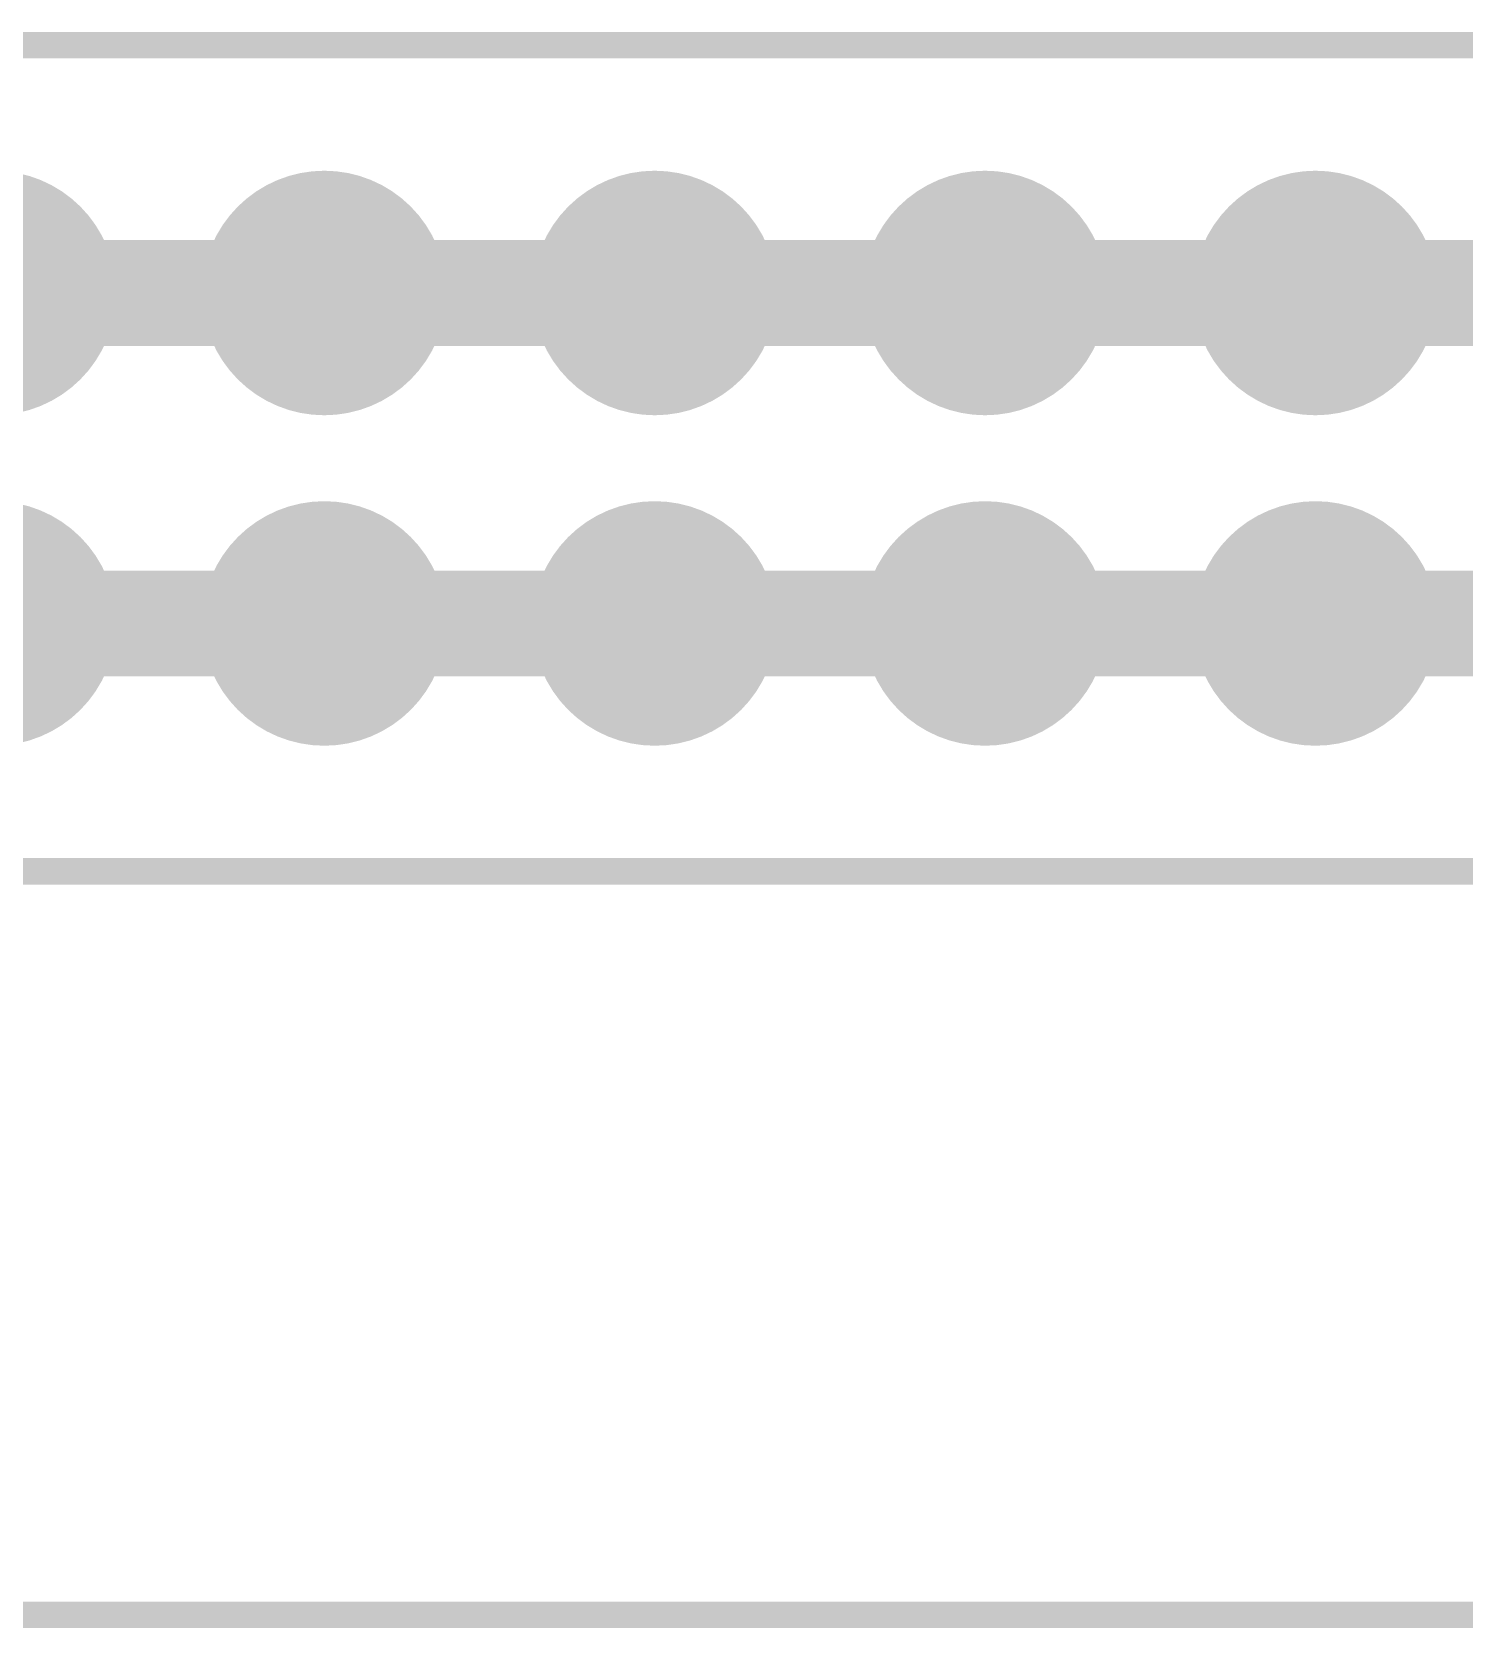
# Model space of a CAD drawing. Extents: x -0.1 to 94.1, y -0.1 to 63.6.
# Drawn here: x 19.34 to 30.35, y -0.1 to 12.17 of the extents above; entities that cross this region are included whole.
import ezdxf

# ---------------------------------------------------------------- set-up
doc = ezdxf.new("R2010")
doc.units = 0
for name, color, linetype in [('16', 132, 'CONTINUOUS'), ('17', 110, 'CONTINUOUS'), ('20', 53, 'CONTINUOUS'), ('21', 41, 'CONTINUOUS'), ('22', 40, 'CONTINUOUS'), ('51', 53, 'CONTINUOUS')]:
    doc.layers.add(name, color=color, linetype=linetype)

# ---------------------------------------------------------------- blocks, each defined once
blk = doc.blocks.new('RECT')
blk.add_solid([(-0.5, -0.5), (0.5, -0.5), (-0.5, 0.5), (0.5, 0.5)])
blk = doc.blocks.new('ROUNDP')
at = {"const_width": 0.5}
blk.add_lwpolyline([(0, -0.25, 1), (0, 0.25, 1), (0, -0.25)], format="xyb", dxfattribs=at)

msp = doc.modelspace()

# ---------------------------------------------------------------- linework, layer by layer
at = {"layer": '16', "const_width": 0.8128}
for points in [[(16.51, 10.16), (19.05, 10.16)], [(19.05, 10.16), (21.59, 10.16)], [(21.59, 10.16), (24.13, 10.16)], [(24.13, 10.16), (26.67, 10.16)], [(26.67, 10.16), (29.21, 10.16)], [(29.21, 10.16), (31.75, 10.16)], [(16.51, 7.62), (19.05, 7.62)], [(19.05, 7.62), (21.59, 7.62)], [(21.59, 7.62), (24.13, 7.62)], [(24.13, 7.62), (26.67, 7.62)], [(26.67, 7.62), (29.21, 7.62)], [(29.21, 7.62), (31.75, 7.62)]]:
    msp.add_lwpolyline(points, dxfattribs=at)
at = {"layer": '16', "const_width": 0.4064}
for points in [[(19.05, 9.9568, 1), (19.05, 10.3632)], [(21.59, 10.3632, 1), (21.59, 9.9568)], [(21.59, 9.9568, 1), (21.59, 10.3632)], [(24.13, 10.3632, 1), (24.13, 9.9568)], [(24.13, 9.9568, 1), (24.13, 10.3632)], [(26.67, 10.3632, 1), (26.67, 9.9568)], [(26.67, 9.9568, 1), (26.67, 10.3632)], [(29.21, 10.3632, 1), (29.21, 9.9568)], [(29.21, 9.9568, 1), (29.21, 10.3632)], [(19.05, 7.4168, 1), (19.05, 7.8232)], [(21.59, 7.8232, 1), (21.59, 7.4168)], [(21.59, 7.4168, 1), (21.59, 7.8232)], [(24.13, 7.8232, 1), (24.13, 7.4168)], [(24.13, 7.4168, 1), (24.13, 7.8232)], [(26.67, 7.8232, 1), (26.67, 7.4168)], [(26.67, 7.4168, 1), (26.67, 7.8232)], [(29.21, 7.8232, 1), (29.21, 7.4168)], [(29.21, 7.4168, 1), (29.21, 7.8232)]]:
    msp.add_lwpolyline(points, format="xyb", dxfattribs=at)
at = {"layer": '20', "const_width": 0.2032}
msp.add_lwpolyline([(2.3221, 0), (91.6579, 0)], dxfattribs=at)
at = {"layer": '21', "const_width": 0.2032}
for points in [[(11.43, 12.065), (82.55, 12.065)], [(11.43, 5.715), (82.55, 5.715)]]:
    msp.add_lwpolyline(points, dxfattribs=at)
at = {"layer": '22', "const_width": 0.2032}
for points in [[(11.43, 12.065), (82.55, 12.065)], [(11.43, 5.715), (82.55, 5.715)]]:
    msp.add_lwpolyline(points, dxfattribs=at)

# ---------------------------------------------------------------- block references
at = {"layer": '17', "xscale": 1.8796, "yscale": 1.8796, "rotation": 90}
for p in [(19.05, 10.16), (19.05, 10.16), (21.59, 10.16), (21.59, 10.16), (24.13, 10.16), (24.13, 10.16), (26.67, 10.16), (26.67, 10.16), (29.21, 10.16), (29.21, 10.16), (19.05, 7.62), (19.05, 7.62), (21.59, 7.62), (21.59, 7.62), (24.13, 7.62), (24.13, 7.62), (26.67, 7.62), (26.67, 7.62), (29.21, 7.62), (29.21, 7.62)]:
    msp.add_blockref('ROUNDP', p, dxfattribs=at)
at = {"layer": '51', "xscale": 0.508, "yscale": 0.508}
for p in [(21.59, 10.16), (24.13, 10.16), (26.67, 10.16), (29.21, 10.16), (21.59, 7.62), (24.13, 7.62), (26.67, 7.62), (29.21, 7.62)]:
    msp.add_blockref('RECT', p, dxfattribs=at)

doc.saveas('drawing.dxf')
